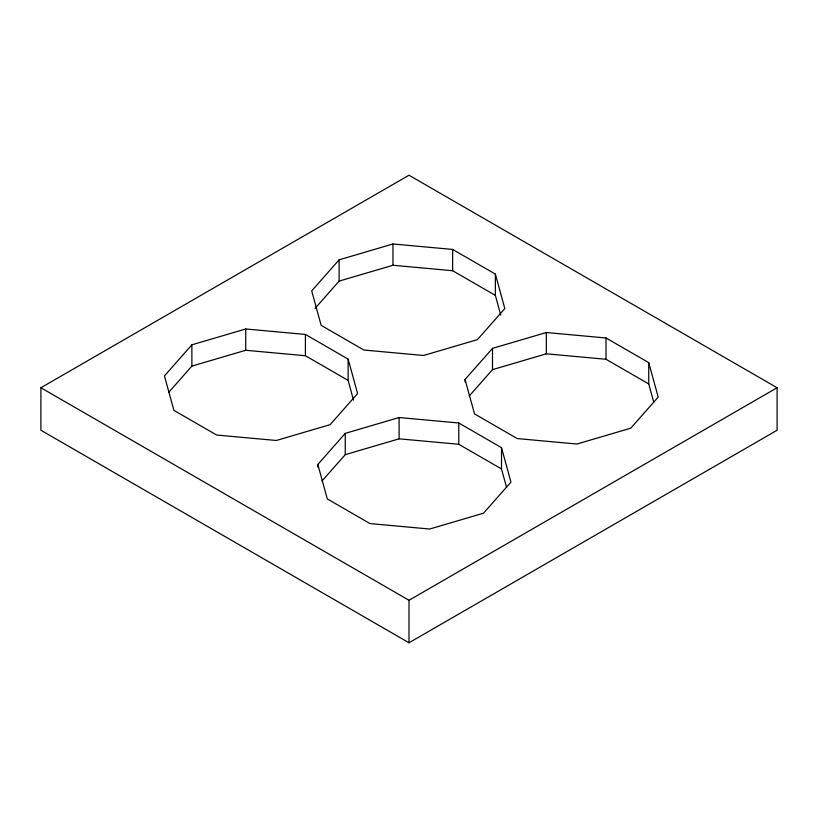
<?xml version="1.0" encoding="UTF-8"?>
<svg xmlns="http://www.w3.org/2000/svg" width="818" height="818" viewBox="0 0 818 818"><rect width="100%" height="100%" fill="white"/><g stroke="black" fill="none" stroke-linecap="round" stroke-linejoin="round"><path stroke-width="1.23" d="M191.882 344.818L164.449 375.902L173.907 410.36L216.627 435.033L276.31 440.483L330.155 424.644L357.578 393.56L348.131 359.112L305.4 334.439L245.727 328.979L191.882 344.818L191.882 366.106L168.61 392.487M339.122 259.817L311.689 290.891L321.147 325.349L363.867 350.022L423.55 355.482L477.395 339.644L504.818 308.56L495.371 274.102L452.64 249.429L392.967 243.979L339.122 259.817L339.122 281.106L315.022 308.417M317.824 464.45L345.257 433.366L399.102 417.538L458.775 422.988L501.506 447.661L510.953 482.119L483.53 513.203L429.685 529.031L370.002 523.581L327.282 498.908L317.824 464.45L317.824 466.955M321.985 481.035L345.257 454.665L399.102 438.826L458.775 444.276L501.506 468.949L506.567 487.405M465.064 379.45L492.497 348.366L546.342 332.527L606.015 337.977L648.746 362.65L658.193 397.108L630.77 428.192L576.925 444.031L517.242 438.571L474.522 413.898L465.064 379.45L465.064 381.955M469.225 396.024L492.497 369.654L546.342 353.816L606.015 359.276L648.746 383.939L653.807 402.395M40.9 387.752L409 175.226L777.1 387.752L777.1 430.248L409 642.774L40.9 430.248L40.9 387.752L409 600.269L777.1 387.752M339.122 281.106L392.967 265.267L452.64 270.727L495.371 295.39L500.769 315.083M191.882 366.106L245.727 350.278L305.4 355.728L348.131 380.401L353.529 400.084M648.746 362.65L648.746 383.939M606.015 337.977L606.015 359.276M546.342 332.527L546.342 353.816M501.506 447.661L501.506 468.949M495.371 274.102L495.371 295.39M492.497 348.366L492.497 369.654M458.775 422.988L458.775 444.276M452.64 249.429L452.64 270.727M409 600.269L409 642.774M399.102 417.538L399.102 438.826M392.967 243.979L392.967 265.267M348.131 359.112L348.131 380.401M345.257 433.366L345.257 454.665M305.4 334.439L305.4 355.728M245.727 328.979L245.727 350.278"/></g></svg>
